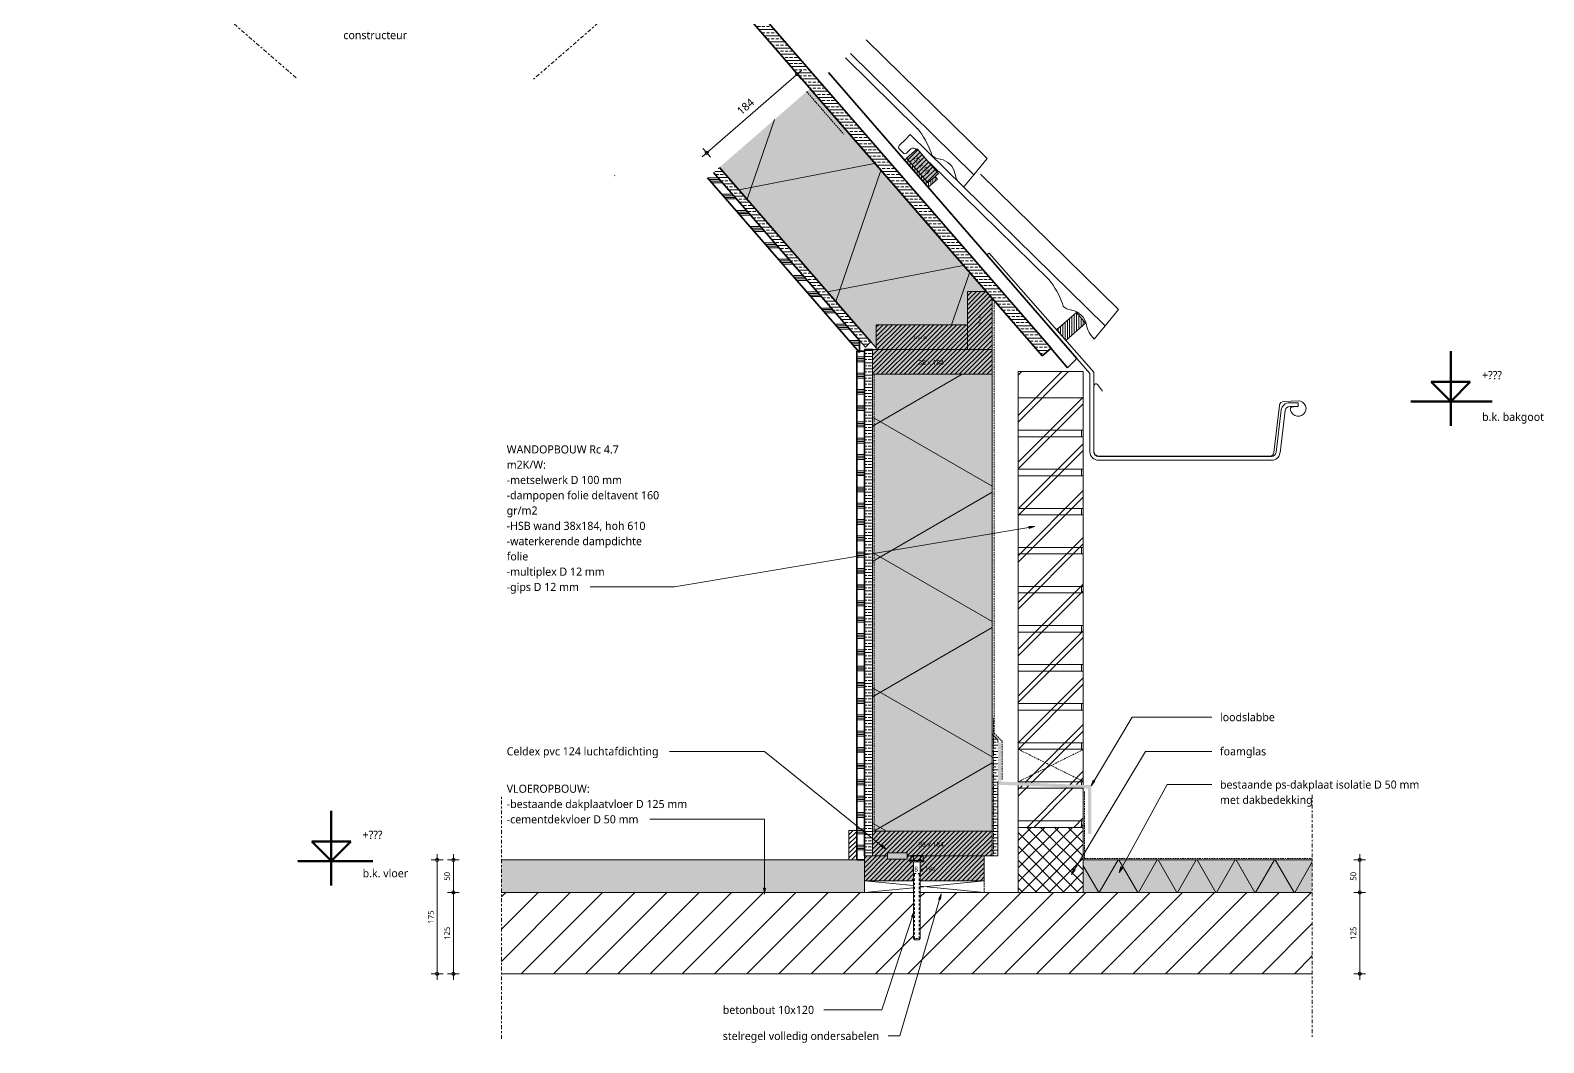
# Model space of a CAD drawing. Header units: millimetres. Extents: x 1813 to 34621, y -2347 to 13791.
# Drawn here: x 9316 to 11641, y 10014 to 11569 of the extents above; entities that cross this region are included whole.
import ezdxf

# ---------------------------------------------------------------- set-up
doc = ezdxf.new("R2010")
doc.units = ezdxf.units.MM
for name, pattern in [('Dash', [6.35, 3.175, -3.175]), ('MV_center', [15, 6, -3, 3, -3]), ('MV_hidden', [3.75, 2.5, -1.25]), ('Streep 1_1', [2, 1, -1])]:
    doc.linetypes.add(name, pattern=pattern)
for name, color, linetype, lineweight in [('A-ANNO-DIMS', 211, 'Continuous', 13), ('A-ANNO-DIMS-5', 211, 'Continuous', 13), ('A-ANNO-NOTE', 131, 'Continuous', 18), ('A-DETL', 90, 'Continuous', 13), ('A-DETL-GENF', 92, 'Continuous', 18), ('A-DETL-GENF-HDLN', 1, 'Dash', 18), ('A-DETL-MEDM', 33, 'Continuous', 18), ('A-DETL-THIN', 151, 'Continuous', 18), ('G-ANNO-TEXT', 231, 'Continuous', 13)]:
    doc.layers.add(name, color=color, linetype=linetype, lineweight=lineweight)
doc.styles.add('Segoe UI', font='segoeui.ttf', dxfattribs={"height": 7.5})
doc.styles.add('Segoe UI_1', font='segoeui.ttf', dxfattribs={"height": 4})
doc.styles.add('Segoe UI_3', font='segoeui.ttf', dxfattribs={"height": 12.5})
doc.styles.add('Segoe UI_4', font='segoeui.ttf', dxfattribs={"height": 9})
doc.styles.add('Segoe UI_B', font='segoeui.ttf', dxfattribs={"height": 12.5})
doc.dimstyles.new('1_8_mm', dxfattribs={"dimscale": 304.8, "dimtxt": 9.426276, "dimasz": 0.016404, "dimexe": 0.029528, "dimexo": 0.0625, "dimgap": 0.008202, "dimtad": 1, "dimdec": 0, "dimzin": 0, "dimdsep": 46, "dimtxsty": 'Segoe UI_4', "dimblk1": 'DOTBLANK', "dimblk2": 'DOTBLANK', "dimsah": 1, "dimcen": 0.09, "dimdle": 0.029528, "dimazin": 0, "dimtfac": 1, "dimtdec": 4, "dimtix": 1, "dimtmove": 0, "dimatfit": 3, "dimfxl": 0.029528, "dimfxlon": 1, "dimtvp": 1, "dimtfill": 1, "dimtolj": 1, "dimtzin": 0, "dimarcsym": 2})
doc.dimstyles.new('2_5_mm_1', dxfattribs={"dimscale": 304.8, "dimtxt": 13.092049, "dimasz": 0.016404, "dimexe": 0.029528, "dimexo": 0.0625, "dimgap": 0.014764, "dimtad": 1, "dimdec": 0, "dimzin": 0, "dimdsep": 46, "dimtxsty": 'Segoe UI_3', "dimblk1": 'DOTBLANK', "dimblk2": 'DOTBLANK', "dimsah": 1, "dimcen": 0.09, "dimdle": 0.029528, "dimazin": 0, "dimtfac": 1, "dimtdec": 4, "dimtix": 1, "dimtmove": 0, "dimatfit": 3, "dimfxl": 0.029528, "dimfxlon": 1, "dimtvp": 1, "dimtfill": 1, "dimtolj": 1, "dimtzin": 0, "dimarcsym": 2})
pattern_1 = [(300, (-2126.39, -181.76), (-155.885, -90), []), (240, (-2126.39, -181.76), (-155.885, 90), [])]
pattern_2 = [(0, (0, 0), (0, 9.476), []), (0, (0, 4.738), (0, 9.476), [4.738, -2.369])]
pattern_3 = [(90, (0, 0), (-3.5, 2e-16), [])]
pattern_4 = [(0, (0, 10), (0, 25), []), (0, (0, 12.5), (0, 25), []), (0, (0, 15), (0, 25), []), (0, (0, 17.5), (0, 25), [])]

# ---------------------------------------------------------------- blocks, each defined once
blk = doc.blocks.new('42 isolatie - Type 1-3787024-Details Verbouwingen')
at = {"layer": 'A-DETL-GENF'}
blk.add_hatch(color=256, dxfattribs=at).paths.add_polyline_path([(508.9, -184.8), (481.9, -161.3), (573.8, -55.7), (535.3, -22.2), (553.9, -0.8), (141.5, -0.8), (141.5, -184.8), (499.8, -184.8)])
at = {"layer": 'A-DETL-GENF', "lineweight": 13}
h = blk.add_hatch(dxfattribs=at)
h.set_pattern_fill('FP_74', color=256, style=0, pattern_type=2)
h.set_pattern_definition(pattern_1)
h.paths.add_polyline_path([(508.9, -184.8), (481.9, -161.3), (573.8, -55.7), (535.3, -22.2), (553.9, -0.8), (141.5, -0.8), (141.5, -184.8), (499.8, -184.8)])
at = {"layer": 'A-DETL-GENF'}
for p, q in [((553.9, -0.8), (141.5, -0.8)), ((553.9, -0.8), (141.5, -0.8)), ((141.5, -184.8), (496.3, -184.8)), ((496.3, -184.8), (508.9, -184.8)), ((496.3, -184.8), (508.9, -184.8))]:
    blk.add_line(p, q, dxfattribs=at)
blk = doc.blocks.new('42 isolatie - Type 1-3787101-Details Verbouwingen')
at = {"layer": 'A-DETL-GENF'}
blk.add_hatch(color=256, dxfattribs=at).paths.add_polyline_path([(0.3, -0.8), (0.3, -184.8), (702.4, -184.8), (702.4, -0.8), (149.7, -0.8)])
at = {"layer": 'A-DETL-GENF', "lineweight": 13}
h = blk.add_hatch(dxfattribs=at)
h.set_pattern_fill('FP_74', color=256, style=0, pattern_type=2)
h.set_pattern_definition(pattern_1)
h.paths.add_polyline_path([(0.3, -0.8), (0.3, -184.8), (702.4, -184.8), (702.4, -0.8), (149.7, -0.8)])
at = {"layer": 'A-DETL-GENF'}
for p, q in [((702.4, -0.8), (0.3, -0.8)), ((0.3, -0.8), (0.3, -184.8)), ((702.4, -184.8), (702.4, -0.8)), ((0.3, -184.8), (149.7, -184.8)), ((0.3, -184.8), (149.7, -184.8)), ((149.7, -184.8), (702.4, -184.8)), ((149.7, -184.8), (702.4, -184.8))]:
    blk.add_line(p, q, dxfattribs=at)
blk = doc.blocks.new('47 dakpan - Type 1-5005776-Details Verbouwingen')
at = {"layer": 'A-DETL-GENF', "lineweight": 13}
for p in [(-417.1, -46.5), (-152.1, -55.5)]:
    blk.add_line(p, (-411.5, -78.2), dxfattribs=at)
at = {"layer": 'A-DETL-MEDM'}
for p, q in [((-421.3, -22.7), (-417.1, -46.5)), ((-152.5, -13.3), (-307.2, -26.9)), ((-152.4, -23.4), (-417.1, -46.5))]:
    blk.add_line(p, q, dxfattribs=at)
for centre, radius, start, end in [((-417.7, -61), 40.9, 59.8545, 75.9252), ((-383.3, -1.9), 27.4, 239.8545, 310.1455), ((-345.9, -46.3), 30.6, 109.8545, 130.1455), ((-353.7, -24.8), 7.79, 50.1455, 109.8545), ((-304.1, 99.5), 126.4, 249.37, 268.63)]:
    blk.add_arc(centre, radius, start, end, dxfattribs=at)
blk = doc.blocks.new('47 dakpan - Type 1-V40-Details Verbouwingen')
at = {"layer": 'A-DETL-GENF', "lineweight": 13}
for p in [(-417.1, -46.5), (-115.9, -52.3)]:
    blk.add_line(p, (-411.5, -78.2), dxfattribs=at)
at = {"layer": 'A-DETL-MEDM'}
for p, q in [((-16.5, 5.2), (-17.2, 12.6)), ((-13.5, 16.9), (-5.6, 17.6)), ((0, 0), (-1.2, 13.9)), ((0, 0), (0.9, -10)), ((-421.7, -20.3), (-417.1, -46.5)), ((0.9, -10), (-417.1, -46.5)), ((-51.6, -4.5), (-307.2, -26.9)), ((-22.9, -2), (-22.6, -2))]:
    blk.add_line(p, q, dxfattribs=at)
for centre, radius, start, end in [((-23.2, 4.7), 6.67, 275, 5), ((-13.2, 12.9), 4, 95, 185), ((-5.2, 13.6), 4, 5, 95), ((-417.7, -61), 40.9, 59.8545, 95.7205), ((-383.3, -1.9), 27.4, 239.8545, 310.1455), ((-345.9, -46.3), 30.6, 109.8545, 130.1455), ((-353.7, -24.8), 7.79, 50.1455, 109.8545), ((-304.1, 99.5), 126.4, 249.37, 268.63), ((-53.8, 2.7), 7.57, 287.4563, 298.4144)]:
    blk.add_arc(centre, radius, start, end, dxfattribs=at)
blk = doc.blocks.new('42_isolatie - Type 1-3439650-Details Verbouwingen')
at = {"layer": 'A-DETL-GENF'}
blk.add_hatch(color=256, dxfattribs=at).paths.add_polyline_path([(385.3, -0.8), (33.4, -0.8), (33.4, -50.8), (385.3, -50.8)])
at = {"layer": 'A-DETL-GENF', "lineweight": 13}
h = blk.add_hatch(dxfattribs=at)
h.set_pattern_fill('FP_77', color=256, style=0, pattern_type=2)
h.set_pattern_definition([(300, (0, 0), (-45.033, -26), []), (240, (0, 0), (-45.033, 26), [])])
h.paths.add_polyline_path([(385.3, -0.8), (33.4, -0.8), (33.4, -50.8), (385.3, -50.8)])
at = {"layer": 'A-DETL-GENF'}
for p, q in [((385.3, -0.8), (33.4, -0.8)), ((385.3, -50.8), (385.3, -0.8)), ((385.3, -50.8), (385.3, -0.8)), ((33.4, -50.8), (385.3, -50.8)), ((33.4, -50.8), (385.3, -50.8))]:
    blk.add_line(p, q, dxfattribs=at)
blk = doc.blocks.new('47 bakgoot - Type 1-5005333-Details Verbouwingen')
at = {"layer": 'A-DETL-GENF', "lineweight": 13}
for p, q in [((-276.6, 117), (-13.2, 117)), ((-291.3, 39.2), (-282.6, 111.6)), ((-6.2, 110), (-6.2, 8.8)), ((-320, 32), (-298.2, 33)), ((-316, 40.7), (-310.4, 41.7)), ((-309.7, 42), (-308, 43)), ((-11.7, 7.1), (-19.1, 17.4))]:
    blk.add_line(p, q, dxfattribs=at)
for centre, radius, start, end in [((-276.6, 110.9), 6.08, 90, 173.2109), ((-13.2, 110), 7, 360, 90), ((-320, 44), 12, 355.2349, 269.9985), ((-310.7, 43.7), 2, 279.4938, 302.0114), ((-298.2, 40), 7, 270, 353.2109), ((-9.3, 8.8), 3, 215.8571, 0)]:
    blk.add_arc(centre, radius, start, end, dxfattribs=at)
at = {"layer": 'A-DETL-MEDM'}
for p, q in [((-279, 123.5), (-13, 123.5)), ((-13, 117.5), (-279, 117.5)), ((-299.9, 47.2), (-292.1, 112)), ((-286.1, 111.2), (-294, 46.4)), ((-6, -12), (-6, 110.5)), ((0, 110.5), (0, -9.8)), ((-320, 35), (-320, 41)), ((-320, 41), (-306.9, 41)), ((-306.9, 35), (-320, 35)), ((154.8, -194.7), (-6, -12)), ((0, -9.8), (20.1, -32.9))]:
    blk.add_line(p, q, dxfattribs=at)
for centre, radius, start, end in [((-279, 110.4), 13.1, 90, 173.0887), ((-279, 110.4), 7.11, 90, 173.0885), ((-13, 110.5), 13, 0, 90), ((-13, 110.5), 7, 360, 90), ((-306.9, 48), 7, 270, 353.1093), ((-306.9, 48), 13, 270, 353.1035), ((153.7, -191.2), 3.74, 287.9619, 4.4918)]:
    blk.add_arc(centre, radius, start, end, dxfattribs=at)
blk = doc.blocks.new('Repeating Detail - Type 1 waalformaat 2-3430089-Details Verbouwingen')
at = {"layer": 'A-DETL-GENF'}
for p, q in [((0, 660), (100, 660)), ((0, 600), (0, 660)), ((100, 660), (100, 610)), ((100, 610), (0, 610)), ((97.5, 600), (97.5, 610)), ((0, 600), (100, 600)), ((0, 540), (0, 600)), ((100, 600), (100, 550)), ((100, 550), (0, 550)), ((0, 540), (100, 540)), ((0, 480), (0, 540)), ((97.5, 540), (97.5, 550)), ((100, 540), (100, 490)), ((100, 490), (0, 490)), ((97.5, 480), (97.5, 490)), ((0, 480), (100, 480)), ((0, 420), (0, 480)), ((100, 480), (100, 430)), ((100, 430), (0, 430)), ((0, 420), (100, 420)), ((0, 360), (0, 420)), ((97.5, 420), (97.5, 430)), ((100, 420), (100, 370)), ((100, 370), (0, 370)), ((0, 360), (100, 360)), ((0, 300), (0, 360)), ((97.5, 360), (97.5, 370)), ((100, 360), (100, 310)), ((100, 310), (0, 310)), ((97.5, 300), (97.5, 310)), ((0, 300), (100, 300)), ((0, 240), (0, 300)), ((100, 300), (100, 250)), ((100, 250), (0, 250)), ((0, 240), (100, 240)), ((0, 180), (0, 240)), ((97.5, 240), (97.5, 250)), ((100, 240), (100, 190)), ((100, 190), (0, 190)), ((97.5, 180), (97.5, 190)), ((0, 180), (100, 180)), ((0, 120), (0, 180)), ((100, 180), (100, 130)), ((100, 130), (0, 130)), ((0, 120), (100, 120)), ((0, 69.2), (0, 120)), ((97.5, 120), (97.5, 130)), ((100, 120), (100, 70)), ((100, 70), (0, 70)), ((97.5, 65.3), (97.5, 70)), ((0, 60), (0, 64.2)), ((0, 60), (100, 60)), ((0, 0), (0, 60)), ((97.5, 60), (97.5, 60.3)), ((100, 60), (100, 10)), ((100, 10), (0, 10)), ((97.5, 0), (97.5, 10))]:
    blk.add_line(p, q, dxfattribs=at)
blk = doc.blocks.new('NLRS_00_DI_maskeer - Type 1-4234745-Details Verbouwingen')
at = {"layer": 'A-DETL-GENF', "linetype": 'MV_center'}
blk.add_line((-100, 0), (275, 0), dxfattribs=at)
blk = doc.blocks.new('21 Line_Finishing - Lead-3439826-Details Verbouwingen')
at = {"layer": 'A-DETL-GENF', "lineweight": 13}
for points in [[(0, 5), (0, 0), (46.2, 0), (46.2, 5), (46, 5)], [(46.2, 5), (46.2, 0), (92.4, 0), (92.4, 5)], [(92.4, 5), (92.4, 0), (138.6, 0), (138.4, 5)]]:
    blk.add_hatch(color=256, dxfattribs=at).paths.add_polyline_path(points)
blk = doc.blocks.new('21 Line_Finishing - Lead-3439836-Details Verbouwingen')
at = {"layer": 'A-DETL-GENF', "lineweight": 13}
for points in [[(37.5, 0), (37.5, 5), (0, 5), (0, 0)], [(75, 0), (75, 5), (37.5, 5), (37.5, 0)]]:
    blk.add_hatch(color=256, dxfattribs=at).paths.add_polyline_path(points)
blk = doc.blocks.new('NLRS_00_DI_maskeer - Type 1-4234758-Details Verbouwingen')
at = {"layer": 'A-DETL-GENF', "linetype": 'MV_center'}
blk.add_line((275, 0), (-100, 0), dxfattribs=at)
blk = doc.blocks.new('NLRS_00_DI_maskeer - Type 1-4234749-Details Verbouwingen')
at = {"layer": 'A-DETL-GENF', "linetype": 'MV_center'}
blk.add_line((441.1, 0), (-100, 0), dxfattribs=at)
blk = doc.blocks.new('00 hout_rechthoekig_sls - SLS 38x184-V57-Details Verbouwingen')
at = {"layer": 'A-DETL-GENF', "lineweight": 13}
blk.add_hatch(color=256, dxfattribs=at).paths.add_polyline_path([(184, 0), (108.6, 0), (108.6, -29), (98.6, -29), (98.6, 0), (0, 0), (0, -38), (118.7, -38), (118.7, -33), (148.7, -33), (148.7, -38), (184, -38)])
at = {"layer": 'A-DETL-MEDM', "lineweight": 13}
h = blk.add_hatch(dxfattribs=at)
h.set_pattern_fill('FP_98', color=256, style=0, pattern_type=2)
h.set_pattern_definition([(225, (10781.897, 10262.76), (3.5355339, -3.5355339), [])])
h.paths.add_polyline_path([(184, 0), (108.6, 0), (108.6, -29), (98.6, -29), (98.6, 0), (0, 0), (0, -38), (118.7, -38), (118.7, -33), (148.7, -33), (148.7, -38), (184, -38)])
at = {"layer": 'A-DETL-MEDM'}
for p, q in [((0, 0), (98.6, 0)), ((0, -38), (0, 0)), ((108.6, 0), (184, 0)), ((184, 0), (184, -38)), ((184, 0), (184, -38)), ((184, 0), (184, -38)), ((118.7, -38), (0, -38)), ((118.7, -38), (0, -38)), ((172, -38), (148.7, -38)), ((172, -38), (148.7, -38)), ((184, -38), (172, -38)), ((184, -38), (172, -38))]:
    blk.add_line(p, q, dxfattribs=at)
blk = doc.blocks.new('00 hout_rechthoekig_sls - SLS 38x184-V58-Details Verbouwingen')
at = {"layer": 'A-DETL-GENF', "lineweight": 13}
blk.add_hatch(color=256, dxfattribs=at).paths.add_polyline_path([(184, 0), (160.7, 0), (160.7, -5), (130.7, -5), (130.7, 0), (0, 0), (0, -38), (184, -38)])
at = {"layer": 'A-DETL-MEDM', "lineweight": 13}
h = blk.add_hatch(dxfattribs=at)
h.set_pattern_fill('FP_99', color=256, style=0, pattern_type=2)
h.set_pattern_definition([(225, (10793.897, 10300.76), (3.5355339, -3.5355339), [])])
h.paths.add_polyline_path([(184, 0), (160.7, 0), (160.7, -5), (130.7, -5), (130.7, 0), (0, 0), (0, -38), (184, -38)])
at = {"layer": 'A-DETL-MEDM'}
for p, q in [((0, 0), (130.7, 0)), ((0, -38), (0, 0)), ((160.7, 0), (184, 0)), ((184, 0), (184, -38)), ((184, 0), (184, -38)), ((184, 0), (184, -38)), ((184, -38), (0, -38)), ((184, -38), (0, -38))]:
    blk.add_line(p, q, dxfattribs=at)
blk = doc.blocks.new('00 hout_rechthoekig_sls - Vuren Gewolmaniseerd 22x50-V62-Details Verbouwingen')
at = {"layer": 'A-DETL-GENF', "lineweight": 13}
blk.add_hatch(color=256, dxfattribs=at).paths.add_polyline_path([(0, 22), (0, 0), (50, 0), (50, 22), (16.3, 22)])
at = {"layer": 'A-DETL-MEDM', "lineweight": 13}
h = blk.add_hatch(dxfattribs=at)
h.set_pattern_fill('FP_102', color=256, style=0, pattern_type=2)
h.set_pattern_definition([(274, (-1537.921, 15529.908), (4.9878203, 0.3487824), [])])
h.paths.add_polyline_path([(0, 22), (0, 0), (50, 0), (50, 22), (16.3, 22)])
at = {"layer": 'A-DETL-MEDM'}
for p, q in [((50, 22), (0, 22)), ((0, 22), (0, 0)), ((50, 22), (0, 22)), ((0, 0), (50, 0)), ((50, 0), (50, 22)), ((50, 0), (50, 22)), ((50, 0), (50, 22))]:
    blk.add_line(p, q, dxfattribs=at)
blk = doc.blocks.new('NLRS_00_DI_maskeer - Type 1-4234744-Details Verbouwingen')
at = {"layer": 'A-DETL-GENF', "linetype": 'MV_center'}
blk.add_line((388.9, 0), (388.2, 0), dxfattribs=at)
blk = doc.blocks.new('NLRS_00_DI_maskeer - Type 1-4234743-Details Verbouwingen')
at = {"layer": 'A-DETL-GENF', "linetype": 'MV_center'}
blk.add_line((-100, 0), (394.4, 0), dxfattribs=at)
blk = doc.blocks.new('00 hout_rechthoekig_sls - SLS 38x184-V63-Details Verbouwingen')
at = {"layer": 'A-DETL-GENF', "lineweight": 13}
blk.add_hatch(color=256, dxfattribs=at).paths.add_polyline_path([(184, 0), (0, 0), (0, -38), (184, -38), (184, -28.4)])
at = {"layer": 'A-DETL-MEDM', "lineweight": 13}
h = blk.add_hatch(dxfattribs=at)
h.set_pattern_fill('FP_103', color=256, style=0, pattern_type=2)
h.set_pattern_definition([(225, (10793.897, 11040.897), (3.5355339, -3.5355339), [])])
h.paths.add_polyline_path([(184, 0), (0, 0), (0, -38), (184, -38), (184, -28.4)])
at = {"layer": 'A-DETL-MEDM'}
for p, q in [((0, 0), (184, 0)), ((0, -38), (0, 0)), ((184, 0), (184, -38)), ((184, 0), (184, -38)), ((184, 0), (184, -38)), ((178, -38), (0, -38)), ((178, -38), (0, -38)), ((184, -38), (178, -38)), ((184, -38), (178, -38))]:
    blk.add_line(p, q, dxfattribs=at)
blk = doc.blocks.new('00 hout_rechthoekig_sls - SLS 38x89-3186759-Details Verbouwingen')
at = {"layer": 'A-DETL-GENF', "lineweight": 13}
blk.add_hatch(color=256, dxfattribs=at).paths.add_polyline_path([(0, 0), (0, -38), (79, -38), (89, -29.3), (89, 0), (38, 0)])
at = {"layer": 'A-DETL-MEDM', "lineweight": 13}
h = blk.add_hatch(dxfattribs=at)
h.set_pattern_fill('FP_104', color=256, style=0, pattern_type=2)
h.set_pattern_definition([(315, (-11078.897, 10755.897), (3.5355339, 3.5355339), [])])
h.paths.add_polyline_path([(0, 0), (0, -38), (79, -38), (89, -29.3), (89, 0), (38, 0)])
at = {"layer": 'A-DETL-MEDM'}
for p, q in [((0, 0), (38, 0)), ((0, -38), (0, 0)), ((38, 0), (89, 0)), ((89, 0), (89, -29.3)), ((89, 0), (89, -29.3)), ((89, 0), (89, -29.3)), ((79, -38), (0, -38)), ((79, -38), (0, -38))]:
    blk.add_line(p, q, dxfattribs=at)
blk = doc.blocks.new('00 hout_rechthoekig_sls - SLS 38x140-V64-Details Verbouwingen')
at = {"layer": 'A-DETL-GENF', "lineweight": 13}
blk.add_hatch(color=256, dxfattribs=at).paths.add_polyline_path([(140, 0), (0, 0), (0, -38), (140, -38)])
at = {"layer": 'A-DETL-MEDM', "lineweight": 13}
h = blk.add_hatch(dxfattribs=at)
h.set_pattern_fill('FP_105', color=256, style=0, pattern_type=2)
h.set_pattern_definition([(225, (10755.897, 11078.897), (3.5355339, -3.5355339), [])])
h.paths.add_polyline_path([(140, 0), (0, 0), (0, -38), (140, -38)])
at = {"layer": 'A-DETL-MEDM'}
for p, q in [((0, 0), (140, 0)), ((0, -38), (0, 0)), ((140, 0), (140, -38)), ((140, 0), (140, -38)), ((140, 0), (140, -38)), ((140, -38), (0, -38)), ((140, -38), (0, -38))]:
    blk.add_line(p, q, dxfattribs=at)
blk = doc.blocks.new('00 bout - M10-4296396-Details Verbouwingen')
at = {"layer": 'A-DETL-GENF'}
for p, q in [((-9.5, 8.5), (-8.6, 9.5)), ((-9.5, 8.5), (-8.1, 5.4)), ((-9.5, -8.1), (-9.5, 8.5)), ((-8.1, 5.4), (-9.5, 2.4)), ((-9.5, 2.4), (-9.5, -2.4)), ((-8.6, 9.5), (-2.9, 9.5)), ((-8.1, 5.4), (-3.4, 5.4)), ((-3.4, 5.4), (-2, 8.5)), ((-2, 2.4), (-3.4, 5.4)), ((-2.9, 9.5), (-2, 8.5)), ((-2, 0), (-2, 10.9)), ((-2, 10.9), (0, 10.9)), ((-2, 8.5), (-2, 0)), ((-2, -2.4), (-2, 2.4)), ((0, 10.9), (0, 5)), ((0, 5), (0, -5)), ((118, 5), (0, 5)), ((120, 3.5), (118, 5)), ((120, -3.5), (120, 3.5)), ((-9.5, -2.4), (-8.1, -5.3)), ((-8.1, -5.3), (-9.5, -8.1)), ((-8.6, -9.5), (-9.5, -8.1)), ((-3, -9.5), (-8.6, -9.5)), ((-8.1, -5.3), (-3.4, -5.3)), ((-3.4, -5.3), (-2, -2.4)), ((-2, -8.1), (-3.4, -5.3)), ((-2, -8.1), (-3, -9.5)), ((-2, -10.9), (-2, 0)), ((-2, 0), (-2, -8.1)), ((0, -10.9), (-2, -10.9)), ((0, -5), (0, -10.9)), ((0, -5), (118, -5)), ((118, -5), (120, -3.5))]:
    blk.add_line(p, q, dxfattribs=at)
at = {"layer": 'A-DETL-GENF', "linetype": 'Streep 1_1', "lineweight": 13}
for p, q in [((0, 5), (118, 5)), ((120, 3.5), (118, 5)), ((118, -5), (118, 5)), ((120, 3.5), (120, -3.5)), ((0, -5), (118, -5)), ((120, -3.5), (118, -5))]:
    blk.add_line(p, q, dxfattribs=at)
at = {"layer": 'A-DETL-GENF-HDLN'}
for p, q in [((18, 5), (19.5, 3.5)), ((18, 5), (18, -5)), ((19.5, 3.5), (118, 3.5)), ((18, -5), (19.5, -3.5)), ((19.5, -3.5), (118, -3.5))]:
    blk.add_line(p, q, dxfattribs=at)
blk = doc.blocks.new('21 Line_Finishing - Lead-3439984-Details Verbouwingen')
at = {"layer": 'A-DETL-GENF', "lineweight": 13}
blk.add_hatch(color=256, dxfattribs=at).paths.add_polyline_path([(60, 0), (60, 5), (0, 5), (0, 0)])
blk = doc.blocks.new('DIMBLOCK40-Details Verbouwingen')
at = {"layer": 'A-ANNO-DIMS-5'}
for p, q in [((11358.8, 10244.8), (11349.8, 10244.8)), ((11358.8, 10110.8), (11358.8, 10244.8)), ((11358.8, 10244.8), (11367.8, 10244.8)), ((11358.8, 10119.8), (11349.8, 10119.8)), ((11358.8, 10119.8), (11367.8, 10119.8))]:
    blk.add_line(p, q, dxfattribs=at)
for centre in [(11358.8, 10244.8), (11358.8, 10119.8)]:
    blk.add_circle(centre, 2.5, dxfattribs=at)
at = {"layer": 'A-ANNO-DIMS-5', "color": 0, "insert": (11344.5, 10172), "char_height": 9, "width": 24.68, "attachment_point": 1, "rotation": 90, "line_spacing_factor": 1.142579, "style": 'Segoe UI_4', "bg_fill": 3, "box_fill_scale": 1.25, "bg_fill_color": 9, "bg_fill_true_color": 13158600, "bg_fill_transparency": 0}
blk.add_mtext('125', dxfattribs=at)
blk = doc.blocks.new('_DotBlank')
at = {"color": 0, "linetype": 'ByBlock', "lineweight": -2}
blk.add_line((-0.5, 0), (-1, 0), dxfattribs=at)
blk.add_circle((0, 0), 0.5, dxfattribs=at)
blk = doc.blocks.new('DIMBLOCK41-Details Verbouwingen')
at = {"layer": 'A-ANNO-DIMS-5'}
for p, q in [((11358.8, 10244.8), (11358.8, 10303.8)), ((11358.8, 10294.8), (11349.8, 10294.8)), ((11358.8, 10294.8), (11367.8, 10294.8)), ((11358.8, 10244.8), (11349.8, 10244.8)), ((11358.8, 10244.8), (11367.8, 10244.8))]:
    blk.add_line(p, q, dxfattribs=at)
for centre in [(11358.8, 10294.8), (11358.8, 10244.8)]:
    blk.add_circle(centre, 2.5, dxfattribs=at)
at = {"layer": 'A-ANNO-DIMS-5', "color": 0, "insert": (11344.5, 10262.9), "char_height": 9, "width": 16.453, "attachment_point": 1, "rotation": 90, "line_spacing_factor": 1.142579, "style": 'Segoe UI_4', "bg_fill": 3, "box_fill_scale": 1.25, "bg_fill_color": 9, "bg_fill_true_color": 13158600, "bg_fill_transparency": 0}
blk.add_mtext('50', dxfattribs=at)
blk = doc.blocks.new('DIMBLOCK42-Details Verbouwingen')
at = {"layer": 'A-ANNO-DIMS-5'}
for p, q in [((10348.6, 11374.9), (10501, 11507.4)), ((10494.3, 11501.5), (10488.3, 11508.3)), ((10494.3, 11501.5), (10500.2, 11494.7)), ((10355.4, 11380.8), (10349.5, 11387.6)), ((10355.4, 11380.8), (10361.3, 11374))]:
    blk.add_line(p, q, dxfattribs=at)
for centre in [(10494.3, 11501.5), (10355.4, 11380.8)]:
    blk.add_circle(centre, 2.5, dxfattribs=at)
at = {"layer": 'A-ANNO-DIMS-5', "color": 0, "insert": (10400.4, 11447.5), "char_height": 12.5, "width": 34.277, "attachment_point": 1, "rotation": 41, "line_spacing_factor": 1.142579, "style": 'Segoe UI_3', "bg_fill": 3, "box_fill_scale": 1.25, "bg_fill_color": 9, "bg_fill_true_color": 13158600, "bg_fill_transparency": 0}
blk.add_mtext('184', dxfattribs=at)
blk = doc.blocks.new('DIMBLOCK77-Details Verbouwingen')
at = {"layer": 'A-ANNO-DIMS-5'}
for p, q in [((9966.2, 10244.8), (9957.2, 10244.8)), ((9966.2, 10110.8), (9966.2, 10244.8)), ((9966.2, 10244.8), (9975.2, 10244.8)), ((9966.2, 10119.8), (9957.2, 10119.8)), ((9966.2, 10119.8), (9975.2, 10119.8))]:
    blk.add_line(p, q, dxfattribs=at)
for centre in [(9966.2, 10244.8), (9966.2, 10119.8)]:
    blk.add_circle(centre, 2.5, dxfattribs=at)
at = {"layer": 'A-ANNO-DIMS-5', "color": 0, "insert": (9952, 10172), "char_height": 9, "width": 24.68, "attachment_point": 1, "rotation": 90, "line_spacing_factor": 1.142579, "style": 'Segoe UI_4', "bg_fill": 3, "box_fill_scale": 1.25, "bg_fill_color": 9, "bg_fill_true_color": 13158600, "bg_fill_transparency": 0}
blk.add_mtext('125', dxfattribs=at)
blk = doc.blocks.new('DIMBLOCK78-Details Verbouwingen')
at = {"layer": 'A-ANNO-DIMS-5'}
for p, q in [((9966.2, 10244.8), (9966.2, 10303.8)), ((9966.2, 10294.8), (9957.2, 10294.8)), ((9966.2, 10294.8), (9975.2, 10294.8)), ((9966.2, 10244.8), (9957.2, 10244.8)), ((9966.2, 10244.8), (9975.2, 10244.8))]:
    blk.add_line(p, q, dxfattribs=at)
for centre in [(9966.2, 10294.8), (9966.2, 10244.8)]:
    blk.add_circle(centre, 2.5, dxfattribs=at)
at = {"layer": 'A-ANNO-DIMS-5', "color": 0, "insert": (9952, 10262.9), "char_height": 9, "width": 16.453, "attachment_point": 1, "rotation": 90, "line_spacing_factor": 1.142579, "style": 'Segoe UI_4', "bg_fill": 3, "box_fill_scale": 1.25, "bg_fill_color": 9, "bg_fill_true_color": 13158600, "bg_fill_transparency": 0}
blk.add_mtext('50', dxfattribs=at)
blk = doc.blocks.new('DIMBLOCK79-Details Verbouwingen')
at = {"layer": 'A-ANNO-DIMS-5'}
for p, q in [((9941.2, 10110.8), (9941.2, 10303.8)), ((9941.2, 10294.8), (9932.2, 10294.8)), ((9941.2, 10294.8), (9950.2, 10294.8)), ((9941.2, 10119.8), (9932.2, 10119.8)), ((9941.2, 10119.8), (9950.2, 10119.8))]:
    blk.add_line(p, q, dxfattribs=at)
for centre in [(9941.2, 10294.8), (9941.2, 10119.8)]:
    blk.add_circle(centre, 2.5, dxfattribs=at)
at = {"layer": 'A-ANNO-DIMS-5', "color": 0, "insert": (9927, 10197), "char_height": 9, "width": 24.68, "attachment_point": 1, "rotation": 90, "line_spacing_factor": 1.142579, "style": 'Segoe UI_4', "bg_fill": 3, "box_fill_scale": 1.25, "bg_fill_color": 9, "bg_fill_true_color": 13158600, "bg_fill_transparency": 0}
blk.add_mtext('175', dxfattribs=at)

msp = doc.modelspace()

# ---------------------------------------------------------------- hatches: boundary and pattern name
at = {"layer": 'A-DETL-GENF', "lineweight": 13}
h = msp.add_hatch(dxfattribs=at)
h.set_pattern_fill('FP_11', color=250, style=0, pattern_type=2)
h.set_pattern_definition(pattern_2)
h.paths.add_polyline_path([(10870.9, 11069.3), (10884.4, 11081.1), (10437.4, 11595.4), (10424.7, 11582.6), (10755.9, 11201.6)])
h = msp.add_hatch(dxfattribs=at)
h.set_pattern_fill('FP_75', color=254, style=0, pattern_type=2)
h.set_pattern_definition(pattern_3)
h.paths.add_polyline_path([(10695.7, 11328), (10710, 11340.5), (10706.4, 11344.7), (10695, 11334.8), (10662.6, 11372.1), (10659.6, 11369.5), (10689.8, 11334.8)])
h = msp.add_hatch(dxfattribs=at)
h.set_pattern_fill('FP_9', color=254, style=0, pattern_type=2)
h.set_pattern_definition(pattern_4)
h.paths.add_polyline_path([(10590.2, 11074.2), (10590.2, 11092.5), (10365.8, 11350.6), (10356.7, 11342.7), (10424.7, 11264.6)])
h = msp.add_hatch(dxfattribs=at)
h.set_pattern_fill('FP_11', color=250, style=0, pattern_type=2)
h.set_pattern_definition(pattern_2)
h.paths.add_polyline_path([(10599.1, 11082.2), (10607.6, 11090.7), (10374.8, 11358.4), (10365.8, 11350.6), (10590.2, 11092.5)])
h = msp.add_hatch(dxfattribs=at)
h.set_pattern_fill('FP_75', color=254, style=0, pattern_type=2)
h.set_pattern_definition(pattern_3)
h.paths.add_polyline_path([(10907.4, 11092.8), (10937.6, 11119.1), (10923.5, 11135.6), (10893.3, 11109.3)])
h = msp.add_hatch(dxfattribs=at)
h.set_pattern_fill('FP_9', color=254, style=0, pattern_type=2)
h.set_pattern_definition(pattern_4)
h.paths.add_polyline_path([(10597.9, 10294.8), (10597.9, 11076.3), (10590.2, 11076.3), (10590.2, 11074.2), (10588.3, 11076.3), (10585.9, 11076.3), (10585.9, 10294.8)])
h = msp.add_hatch(dxfattribs=at)
h.set_pattern_fill('FP_11', color=250, style=0, pattern_type=2)
h.set_pattern_definition(pattern_2)
h.paths.add_polyline_path([(10609.9, 10305.8), (10609.9, 11078.9), (10597.9, 11078.9), (10597.9, 10305.8)])
h = msp.add_hatch(dxfattribs=at)
h.set_pattern_fill('FP_76', color=57, style=0, pattern_type=2)
h.set_pattern_definition([(45, (0, 0), (-35.92102, 35.92102), []), (45, (10.16, 0), (-35.92102, 35.92102), [])])
h.paths.add_polyline_path([(10933.9, 10344.8), (10933.9, 10405), (10833.9, 10409), (10833.9, 10344.8), (10895, 10344.8)])
h.paths.add_polyline_path([(10933.9, 10410), (10933.9, 11044.8), (10833.9, 11044.8), (10833.9, 10414), (10895.2, 10411.5)])
h = msp.add_hatch(dxfattribs=at)
h.set_pattern_fill('FP_11', color=250, style=0, pattern_type=2)
h.set_pattern_definition(pattern_2)
h.paths.add_polyline_path([(10802.9, 10300.8), (10802.9, 10479.1), (10793.9, 10488.1), (10793.9, 10300.8)])
h = msp.add_hatch(dxfattribs=at)
h.set_pattern_fill('FP_12', color=250, style=0, pattern_type=2)
h.set_pattern_definition([(45, (0, 0), (-3.5355339, 3.5355339), [])])
h.paths.add_polyline_path([(10573.9, 10294.8), (10585.9, 10294.8), (10585.9, 10339.8), (10573.9, 10339.8)])
h = msp.add_hatch(dxfattribs=at)
h.set_pattern_fill('FP_1', color=251, style=0, pattern_type=2)
h.set_pattern_definition([(45, (0, 0), (-10.606602, 10.606602), []), (135, (0, 0), (-10.606602, -10.606602), [])])
h.paths.add_polyline_path([(10833.9, 10244.8), (10933.9, 10244.8), (10933.9, 10344.8), (10833.9, 10344.8), (10833.9, 10294.8)])
at = {"layer": 'A-DETL-GENF'}
for color, points in [(7, [(10633.2, 10295.8), (10663.2, 10295.8), (10663.2, 10305.8), (10633.2, 10305.8)]), (9, [(10573.9, 10244.8), (10597.9, 10244.8), (10597.9, 10294.8), (10039.9, 10294.8), (10039.9, 10244.8), (10322.3, 10244.8)])]:
    msp.add_hatch(color=color, dxfattribs=at).paths.add_polyline_path(points)
at = {"layer": 'A-DETL-GENF', "lineweight": 13}
h = msp.add_hatch(dxfattribs=at)
h.set_pattern_fill('FP_78', color=250, style=0, pattern_type=2)
h.set_pattern_definition([(45, (0, 0), (-24.74874, 24.74874), [])])
h.paths.add_polyline_path([(10039.9, 10119.8), (11285.8, 10119.8), (11285.8, 10244.8), (10683.3, 10244.8), (10683.3, 10173.8), (10681.8, 10171.8), (10674.8, 10171.8), (10673.3, 10173.8), (10673.3, 10244.8), (10039.9, 10244.8), (10039.9, 10132.2)])
at = {"layer": 'G-ANNO-TEXT'}
for points in [[(10859.4, 10807), (10850.2, 10807), (10850.7, 10803.9)], [(10945.9, 10408.6), (10951.8, 10415.5), (10949.1, 10417.2)], [(10630.9, 10311), (10624.9, 10317.8), (10622.9, 10315.4)], [(10915.7, 10272.4), (10921.7, 10279.3), (10918.9, 10280.9)], [(10988.9, 10275.6), (10994.6, 10282.7), (10991.8, 10284.2)], [(10444.2, 10242.3), (10445.8, 10251.3), (10442.6, 10251.3)], [(10715.7, 10242.8), (10711.7, 10234.6), (10714.8, 10233.7)], [(10674.3, 10215.8), (10670, 10207.8), (10673, 10206.8)]]:
    msp.add_hatch(color=7, dxfattribs=at).paths.add_polyline_path(points)

# ---------------------------------------------------------------- linework, layer by layer
at = {"layer": 'A-DETL', "lineweight": 35}
for p, q in [((10424.7, 11582.6), (10870.9, 11069.3)), ((10884.4, 11081.1), (10437.4, 11595.4)), ((10924.1, 11065), (10542.4, 11504.1)), ((10590.2, 11092.5), (10365.8, 11350.6)), ((10607.6, 11090.7), (10374.8, 11358.4)), ((10356.7, 11342.7), (10590.2, 11074.2)), ((10590.2, 11092.5), (10599.1, 11082.2)), ((10590.2, 11074.2), (10590.2, 11092.5)), ((10585.9, 11076.3), (10585.9, 10294.8)), ((10588.3, 11076.3), (10585.9, 11076.3)), ((10597.9, 11076.3), (10590.2, 11076.3)), ((10609.9, 11078.9), (10597.9, 11078.9)), ((10597.9, 10300.8), (10597.9, 11076.3)), ((10599.1, 11082.2), (10607.6, 11090.7)), ((10870.9, 11069.3), (10884.4, 11081.1)), ((10883.9, 11080.7), (10909.9, 11050.8)), ((10585.9, 10294.8), (10597.9, 10294.8))]:
    msp.add_line(p, q, dxfattribs=at)
at = {"layer": 'A-DETL', "linetype": 'MV_hidden', "lineweight": 18}
for p, q in [((10508.9, 11475), (10565.9, 11409.5)), ((10833.9, 10464.8), (10933.9, 10415.3)), ((10833.9, 10414.8), (10933.9, 10464.3)), ((10935.9, 10296.8), (10935.9, 10399.6)), ((10935.9, 10296.8), (11285.8, 10296.8)), ((10781.9, 10262.8), (10781.9, 10244.7))]:
    msp.add_line(p, q, dxfattribs=at)
at = {"layer": 'A-DETL', "linetype": 'MV_hidden'}
for p, q in [((10796.9, 11154.4), (10796.9, 10489.4)), ((10612.9, 11040.9), (10612.9, 10338.8)), ((10795.8, 10512.8), (10795.8, 10300.8)), ((10796.9, 10489.4), (10809.4, 10476.9)), ((10809.4, 10476.9), (10809.4, 10416.9))]:
    msp.add_line(p, q, dxfattribs=at)
at = {"layer": 'A-DETL'}
for p, q in [((10597.9, 11078.9), (10597.9, 11076.3)), ((10609.9, 10338.8), (10609.9, 11040.9)), ((10933.9, 11044.8), (10833.9, 11044.8)), ((10833.9, 11044.8), (10833.9, 10414)), ((10933.9, 10410), (10933.9, 11044.8)), ((10833.9, 10409), (10833.9, 10344.8)), ((10933.9, 10344.8), (10933.9, 10405)), ((10833.9, 10344.8), (10933.9, 10344.8)), ((10597.9, 10305.8), (10609.9, 10305.8))]:
    msp.add_line(p, q, dxfattribs=at)
at = {"layer": 'A-DETL', "lineweight": 50}
for p, q in [((11498.6, 10961.5), (11498.6, 11076.5)), ((11528.6, 11028.9), (11468.7, 11028.9)), ((11468.7, 11028.9), (11498.7, 10998.9)), ((11498.6, 10998.9), (11528.6, 11028.9)), ((11437.3, 10998.9), (11562.3, 10998.9)), ((9778.6, 10255.3), (9778.6, 10370.3)), ((9808.6, 10322.8), (9748.7, 10322.8)), ((9748.7, 10322.8), (9778.7, 10292.8)), ((9778.6, 10292.8), (9808.6, 10322.8)), ((9727.3, 10292.8), (9842.3, 10292.8))]:
    msp.add_line(p, q, dxfattribs=at)
at = {"layer": 'A-DETL', "lineweight": 18}
for p, q in [((10909.9, 11050.8), (10924.1, 11065)), ((10802.9, 10479.1), (10793.9, 10488.1)), ((10793.9, 10488.1), (10793.9, 10300.8)), ((10802.9, 10475.3), (10802.9, 10479.1)), ((10802.9, 10300.8), (10802.9, 10415.3)), ((10585.9, 10339.8), (10573.9, 10339.8)), ((10573.9, 10339.8), (10573.9, 10294.8)), ((10833.9, 10344.8), (10833.9, 10244.8)), ((10933.9, 10344.8), (10833.9, 10344.8)), ((10933.9, 10244.8), (10933.9, 10344.8)), ((10633.2, 10305.8), (10633.2, 10295.8)), ((10663.2, 10305.8), (10633.2, 10305.8)), ((10663.2, 10295.8), (10663.2, 10305.8)), ((10573.9, 10294.8), (10039.9, 10294.8)), ((10573.9, 10294.8), (10585.9, 10294.8)), ((10633.2, 10295.8), (10663.2, 10295.8)), ((10793.9, 10300.8), (10802.9, 10300.8)), ((10597.9, 10244.8), (10597.9, 10262.8)), ((10597.9, 10262.8), (10673.3, 10255.4)), ((10683.3, 10253.1), (10781.9, 10262.8)), ((10039.9, 10244.8), (10597.9, 10244.8)), ((10597.9, 10244.8), (10673.3, 10252.1)), ((10673.3, 10244.8), (10597.9, 10244.8)), ((10683.3, 10254.4), (10781.9, 10244.7)), ((11285.8, 10244.8), (10683.3, 10244.8)), ((10833.9, 10244.8), (10933.9, 10244.8)), ((10039.9, 10119.8), (11285.8, 10119.8))]:
    msp.add_line(p, q, dxfattribs=at)
at = {"layer": 'A-DETL-THIN'}
for p, q in [((10662.6, 11372.1), (10659.6, 11369.5)), ((10659.6, 11369.5), (10695.7, 11328)), ((10695.7, 11328), (10710, 11340.5)), ((10710, 11340.5), (10706.4, 11344.7)), ((10923.5, 11135.6), (10893.3, 11109.3)), ((10907.4, 11092.8), (10937.6, 11119.1)), ((10937.6, 11119.1), (10923.5, 11135.6)), ((10893.3, 11109.3), (10907.4, 11092.8))]:
    msp.add_line(p, q, dxfattribs=at)
at = {"layer": 'G-ANNO-TEXT', "color": 250}
for p, q in [((10859.4, 10807), (10306, 10714)), ((10859.4, 10807), (10850.2, 10807)), ((10850.2, 10807), (10850.7, 10803.9)), ((10850.7, 10803.9), (10859.4, 10807)), ((10306, 10714), (10176.3, 10714)), ((10945.9, 10408.6), (11009, 10514)), ((11009, 10514), (11131.5, 10514)), ((10298.4, 10461.5), (10298, 10461.5)), ((10444.2, 10461.5), (10298.4, 10461.5)), ((10630.9, 10311), (10444.2, 10461.5)), ((10915.7, 10272.4), (11029.4, 10461.5)), ((11029.4, 10461.5), (11131.5, 10461.5)), ((10949.1, 10417.2), (10945.9, 10408.6)), ((10945.9, 10408.6), (10951.8, 10415.5)), ((10951.8, 10415.5), (10949.1, 10417.2)), ((10988.9, 10275.6), (11062.8, 10410.4)), ((11062.8, 10410.4), (11131.5, 10410.4)), ((10343.3, 10357.1), (10267.9, 10357.1)), ((10444.2, 10357.1), (10343.3, 10357.1)), ((10444.2, 10242.3), (10444.2, 10357.1)), ((10624.9, 10317.8), (10622.9, 10315.4)), ((10622.9, 10315.4), (10630.9, 10311)), ((10630.9, 10311), (10624.9, 10317.8)), ((10918.9, 10280.9), (10915.7, 10272.4)), ((10915.7, 10272.4), (10921.7, 10279.3)), ((10921.7, 10279.3), (10918.9, 10280.9)), ((10991.8, 10284.2), (10988.9, 10275.6)), ((10988.9, 10275.6), (10994.6, 10282.7)), ((10994.6, 10282.7), (10991.8, 10284.2)), ((10445.8, 10251.3), (10442.6, 10251.3)), ((10442.6, 10251.3), (10444.2, 10242.3)), ((10444.2, 10242.3), (10445.8, 10251.3)), ((10715.7, 10242.8), (10652.2, 10024.4)), ((10715.7, 10242.8), (10711.7, 10234.6)), ((10711.7, 10234.6), (10714.8, 10233.7)), ((10714.8, 10233.7), (10715.7, 10242.8)), ((10674.3, 10215.8), (10624.3, 10064.4)), ((10674.3, 10215.8), (10670, 10207.8)), ((10673, 10206.8), (10674.3, 10215.8)), ((10670, 10207.8), (10673, 10206.8)), ((10535.8, 10064.4), (10535.5, 10064.4)), ((10624.3, 10064.4), (10535.8, 10064.4)), ((10634.7, 10024.4), (10634.4, 10024.4)), ((10652.2, 10024.4), (10634.7, 10024.4))]:
    msp.add_line(p, q, dxfattribs=at)

# ---------------------------------------------------------------- block references
at = {"layer": 'A-DETL-GENF', "linetype": 'MV_center'}
for name, p, rotation in [('NLRS_00_DI_maskeer - Type 1-4234749-Details Verbouwingen', (9391.5, 11785.6), 318.9999999999984), ('NLRS_00_DI_maskeer - Type 1-4234743-Details Verbouwingen', (10384.9, 11751), 221.0000000000015), ('NLRS_00_DI_maskeer - Type 1-4234744-Details Verbouwingen', (10507.1, 11600.9), 221.0000000000017), ('NLRS_00_DI_maskeer - Type 1-4234758-Details Verbouwingen', (10039.9, 10294.8), 270.0000000000002), ('NLRS_00_DI_maskeer - Type 1-4234745-Details Verbouwingen', (11285.8, 10294.8), 269.9999999999998)]:
    msp.add_blockref(name, p, dxfattribs=dict(at, rotation=rotation))
at = {"layer": 'A-DETL-GENF'}
for name, p, rotation in [('42 isolatie - Type 1-3787024-Details Verbouwingen', (10421.5, 11586.5), 310.9999999999997), ('42 isolatie - Type 1-3787101-Details Verbouwingen', (10609.1, 10338.5), 90.00000000000045), ('42_isolatie - Type 1-3439650-Details Verbouwingen', (11319.2, 10244), 180)]:
    msp.add_blockref(name, p, dxfattribs=dict(at, rotation=rotation))
at = {"layer": 'A-DETL-GENF', "lineweight": 13}
for name, p, rotation in [('47 bakgoot - Type 1-5005333-Details Verbouwingen', (10944.2, 11032.1), 180), ('21 Line_Finishing - Lead-3439984-Details Verbouwingen', (10802.9, 10475.3), 270), ('21 Line_Finishing - Lead-3439826-Details Verbouwingen', (10941.3, 10409.7), 177.7156006463478), ('21 Line_Finishing - Lead-3439836-Details Verbouwingen', (10941.3, 10409.7), 270)]:
    msp.add_blockref(name, p, dxfattribs=dict(at, rotation=rotation))
at = {"layer": 'A-DETL-GENF'}
msp.add_blockref('Repeating Detail - Type 1 waalformaat 2-3430089-Details Verbouwingen', (10833.9, 10344.8), dxfattribs=at)
at = {"layer": 'A-DETL-GENF-HDLN', "rotation": 269.9999999999998}
msp.add_blockref('00 bout - M10-4296396-Details Verbouwingen', (10678.3, 10291.8), dxfattribs=at)
at = {"layer": 'A-DETL-MEDM', "rotation": 130.5599999999903}
for name, p in [('47 dakpan - Type 1-5005776-Details Verbouwingen', (10459.2, 11633.9)), ('47 dakpan - Type 1-V40-Details Verbouwingen', (10661.1, 11402))]:
    msp.add_blockref(name, p, dxfattribs=at)
at = {"layer": 'A-DETL-MEDM', "lineweight": 13}
for name, p, rotation in [('00 hout_rechthoekig_sls - Vuren Gewolmaniseerd 22x50-V62-Details Verbouwingen', (10711.6, 11349.2), 131.0000000001249), ('00 hout_rechthoekig_sls - SLS 38x89-3186759-Details Verbouwingen', (10755.9, 11078.9), 89.99999999999991), ('00 hout_rechthoekig_sls - SLS 38x140-V64-Details Verbouwingen', (10755.9, 11078.9), 180), ('00 hout_rechthoekig_sls - SLS 38x184-V63-Details Verbouwingen', (10793.9, 11040.9), 180), ('00 hout_rechthoekig_sls - SLS 38x184-V58-Details Verbouwingen', (10793.9, 10300.8), 180), ('00 hout_rechthoekig_sls - SLS 38x184-V57-Details Verbouwingen', (10781.9, 10262.8), 180)]:
    msp.add_blockref(name, p, dxfattribs=dict(at, rotation=rotation))

# ---------------------------------------------------------------- texts
at = {"layer": 'A-ANNO-NOTE', "lineweight": 13, "attachment_point": 1}
for s, insert, char_height, width, rotation, style in [('22 x 50', (10677.4, 11377.1), 7.5, 40.485, 311, 'Segoe UI'), ('38 x 89', (10773, 11115.1), 4, 23.65, 90, 'Segoe UI_1')]:
    msp.add_mtext(s, dxfattribs=dict(at, insert=insert, char_height=char_height, width=width, rotation=rotation, style=style))
for s, insert, char_height, width, style in [('38 x 140', (10672.7, 11099), 4, 27.658, 'Segoe UI_1'), ('38 x 184', (10680.6, 11062.5), 7.5, 47.3, 'Segoe UI'), ('38 x 184', (10680.6, 10322.4), 7.5, 47.3, 'Segoe UI'), ('38 x 184', (10668.6, 10284.4), 7.5, 47.3, 'Segoe UI')]:
    msp.add_mtext(s, dxfattribs=dict(at, insert=insert, char_height=char_height, width=width, style=style))
at = {"layer": 'G-ANNO-TEXT', "color": 7, "char_height": 12.5, "attachment_point": 1}
for s, insert, width, style in [('constructeur ', (9797.1, 11568), 122.658, 'Segoe UI_3'), ('+???', (11546.7, 11045.7), 43.291, 'Segoe UI_3'), ('b.k. bakgoot', (11546.7, 10981.6), 115.844, 'Segoe UI_3'), ('WANDOPBOUW Rc 4.7 ', (10048.1, 10931.6), 235.696, 'Segoe UI_B'), ('m2K/W:', (10048.1, 10908.1), 81.371, 'Segoe UI_B'), ('-metselwerk D 100 mm ', (10048.1, 10884.7), 225.274, 'Segoe UI_3'), ('-dampopen folie deltavent 160 ', (10048.1, 10861.2), 297.426, 'Segoe UI_3'), ('gr/m2', (10048.1, 10837.7), 58.122, 'Segoe UI_3'), ('-HSB wand 38x184, hoh 610 ', (10048.1, 10814.2), 270.97, 'Segoe UI_3'), ('-waterkerende dampdichte ', (10048.1, 10790.7), 259.747, 'Segoe UI_3'), ('folie', (10048.1, 10767.3), 40.886, 'Segoe UI_3'), ('-multiplex D 12 mm', (10048.1, 10743.8), 187.996, 'Segoe UI_3'), ('-gips D 12 mm', (10048.1, 10720.3), 140.295, 'Segoe UI_3'), ('loodslabbe', (11144, 10520.3), 103.418, 'Segoe UI_3'), ('Celdex pvc 124 luchtafdichting', (10048.1, 10467.8), 287.806, 'Segoe UI_3'), ('foamglas', (11144, 10467.8), 85.781, 'Segoe UI_3'), ('VLOEROPBOUW:', (10048.1, 10410.4), 167.152, 'Segoe UI_B'), ('bestaande ps-dakplaat isolatie D 50 mm ', (11144, 10416.7), 384.008, 'Segoe UI_3'), ('-bestaande dakplaatvloer D 125 mm', (10048.1, 10386.9), 342.321, 'Segoe UI_3'), ('met dakbedekking', (11144, 10393.2), 174.367, 'Segoe UI_3'), ('-cementdekvloer D 50 mm', (10048.1, 10363.4), 251.329, 'Segoe UI_3'), ('+???', (9826.7, 10339.6), 43.291, 'Segoe UI_3'), ('b.k. vloer', (9826.7, 10280.5), 83.776, 'Segoe UI_3'), ('betonbout 10x120', (10380.1, 10070.6), 173.165, 'Segoe UI_3'), ('stelregel volledig ondersabelen', (10380.1, 10030.6), 293.017, 'Segoe UI_3')]:
    msp.add_mtext(s, dxfattribs=dict(at, insert=insert, width=width, style=style))

# ---------------------------------------------------------------- dimensions: what is measured, and where the dimension line sits
at = {"layer": 'A-ANNO-DIMS'}
for base, p1, p2, picture, middle in [((9966.2, 10244.8), (9957.2, 10119.8), (9957.2, 10244.8), 'DIMBLOCK77-Details Verbouwingen', (9959, 10182.3)), ((11358.8, 10244.8), (11349.8, 10119.8), (11349.8, 10244.8), 'DIMBLOCK40-Details Verbouwingen', (11351.6, 10182.3))]:
    dim = msp.add_linear_dim(base=base, p1=p1, p2=p2, angle=90, dimstyle='1_8_mm', override={"dimpost": '<>', "dimfxl": 125}, dxfattribs=at)
    dim.commit()
    dim.dimension.update_dxf_attribs({"geometry": picture, "text_midpoint": middle})

# ---------------------------------------------------------------- next in the draw order: dimensions: what is measured, and where the dimension line sits
for base, p1, p2, angle, dimstyle, override, picture, middle in [((10494.3, 11501.5), (10349.5, 11387.6), (10488.3, 11508.3), 41, '2_5_mm_1', {"dimpost": '<>', "dimfxl": 184}, 'DIMBLOCK42-Details Verbouwingen', (10417.6, 11449.5)), ((9966.2, 10294.8), (9957.2, 10244.8), (9957.2, 10294.8), 90, '1_8_mm', {"dimpost": '<>', "dimfxl": 50}, 'DIMBLOCK78-Details Verbouwingen', (9959.1, 10269.8)), ((11358.8, 10294.8), (11349.8, 10244.8), (11349.8, 10294.8), 90, '1_8_mm', {"dimpost": '<>', "dimfxl": 50}, 'DIMBLOCK41-Details Verbouwingen', (11351.6, 10269.8))]:
    dim = msp.add_linear_dim(base=base, p1=p1, p2=p2, angle=angle, dimstyle=dimstyle, override=override, dxfattribs=at)
    dim.commit()
    dim.dimension.update_dxf_attribs({"geometry": picture, "text_midpoint": middle})

# ---------------------------------------------------------------- next in the draw order: dimensions: what is measured, and where the dimension line sits
dim = msp.add_linear_dim(base=(9941.2, 10294.8), p1=(9932.2, 10119.8), p2=(9932.2, 10294.8), angle=90, dimstyle='1_8_mm', override={"dimpost": '<>', "dimfxl": 175}, dxfattribs=at)
dim.commit()
dim.dimension.update_dxf_attribs({"geometry": 'DIMBLOCK79-Details Verbouwingen', "text_midpoint": (9934, 10207.3)})

doc.saveas('drawing.dxf')
